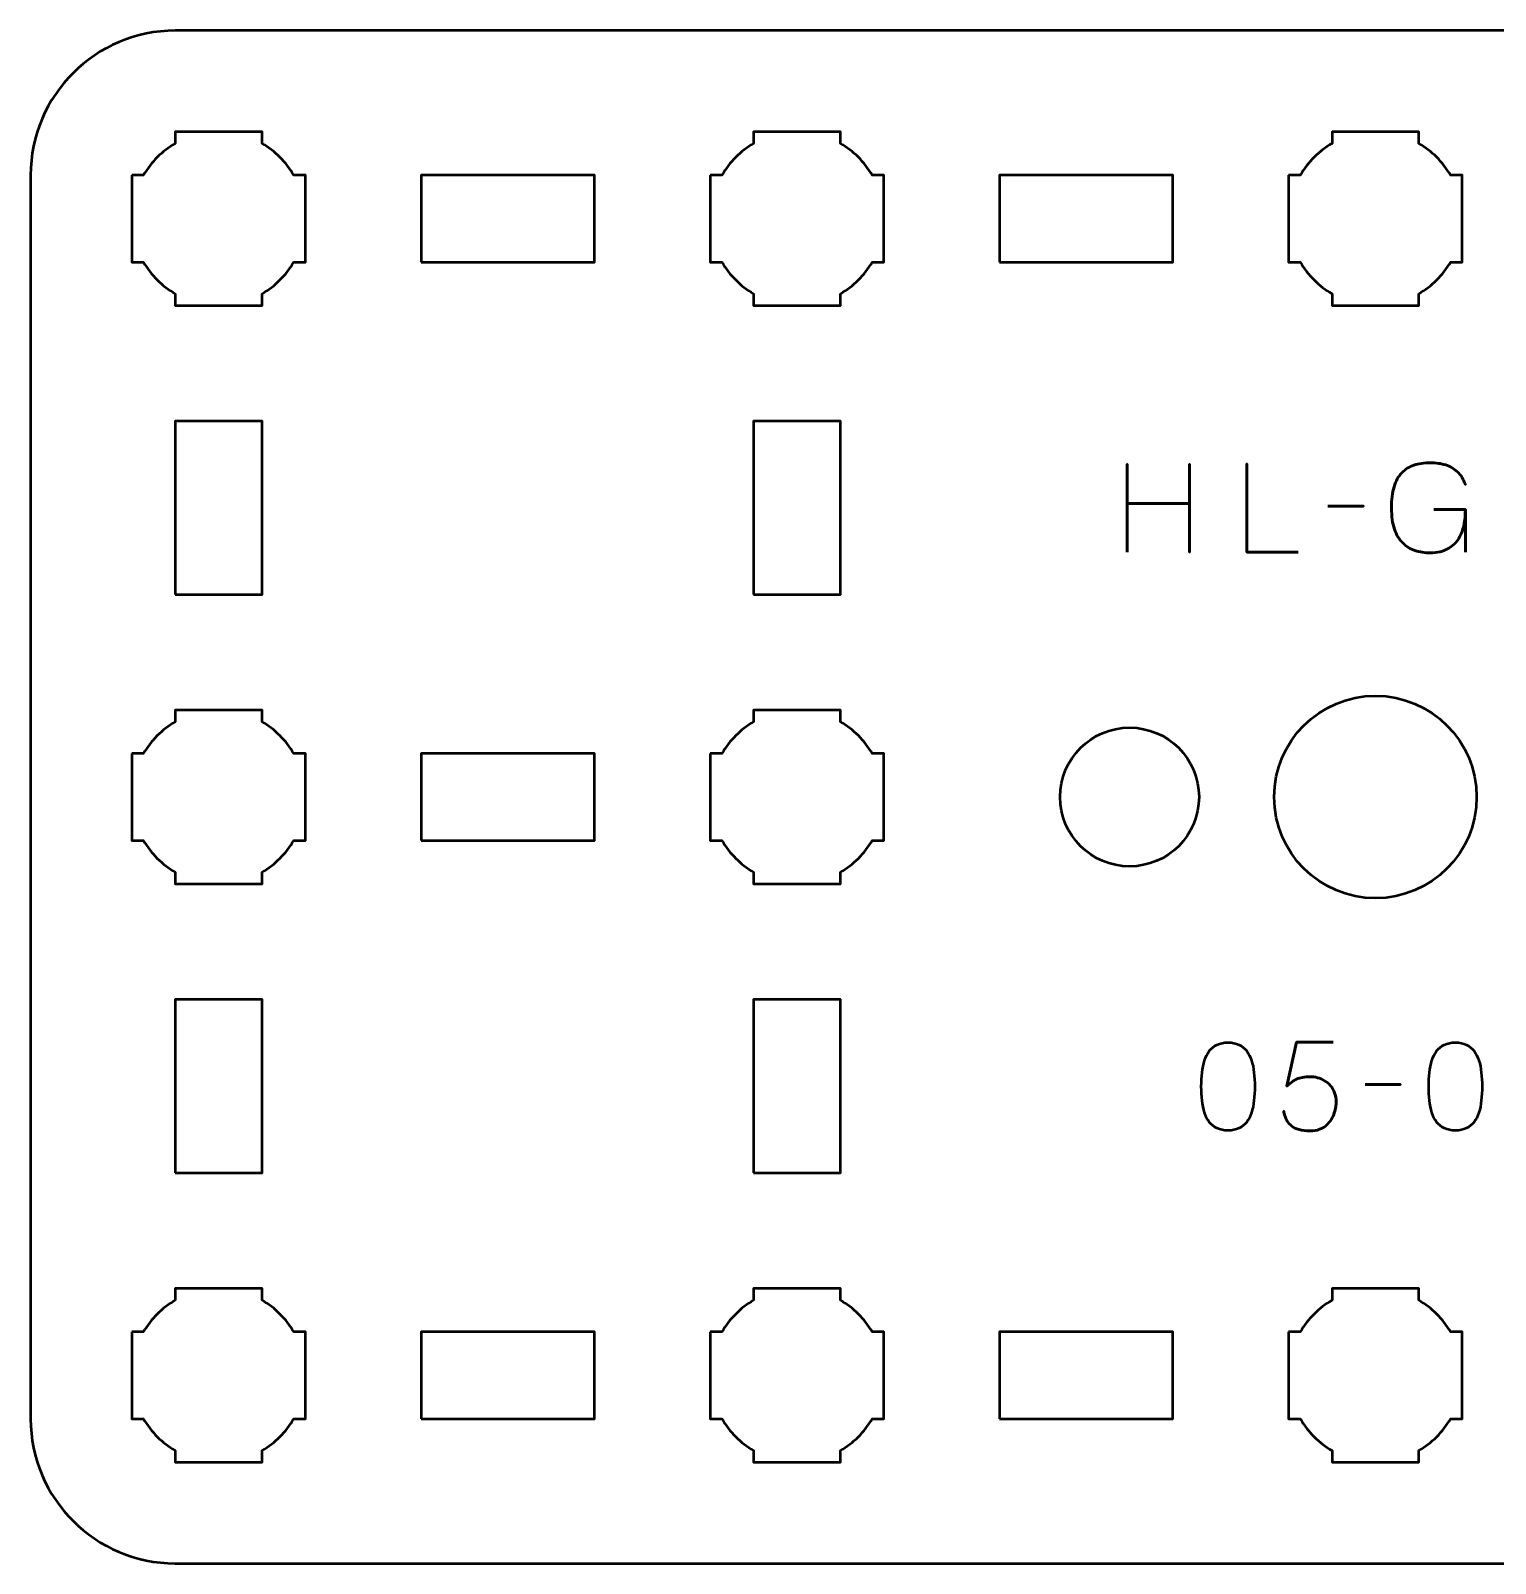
# Model space of a CAD drawing. Header units: centimetres. Extents: x -15.15 to -5.85, y -17.5 to -12.2.
# Drawn here: x -15.15 to -10.09, y -17.5 to -12.2 of the extents above; entities that cross this region are included whole.
import ezdxf

# ---------------------------------------------------------------- set-up
doc = ezdxf.new("R2010")
doc.units = ezdxf.units.CM
doc.header["$MEASUREMENT"] = 0
doc.layers.add('Layer 1', color=7, linetype='Continuous')

msp = doc.modelspace()

# ---------------------------------------------------------------- linework, layer by layer
at = {"layer": 'Layer 1', "lineweight": 53}
for points in [[(-14.65, -14.15), (-14.35, -14.15), (-14.35, -13.55), (-14.65, -13.55), (-14.65, -14.15)], [(-12.65, -14.15), (-12.35, -14.15), (-12.35, -13.55), (-12.65, -13.55), (-12.65, -14.15)], [(-14.65, -16.15), (-14.35, -16.15), (-14.35, -15.55), (-14.65, -15.55), (-14.65, -16.15)], [(-12.65, -16.15), (-12.35, -16.15), (-12.35, -15.55), (-12.65, -15.55), (-12.65, -16.15)]]:
    msp.add_lwpolyline(points, close=True, dxfattribs=at)
for centre, major_axis in [((-10.5, -14.85), (0, 0.35)), ((-11.35, -14.85), (0, 0.24))]:
    msp.add_ellipse(centre, major_axis=major_axis, ratio=1, dxfattribs=at)
for points, knots in [([(-15.15, -17), (-15.15, -17), (-15.15, -12.7), (-15.15, -12.7), (-15.15, -12.7), (-15.15, -12.42391), (-14.92609, -12.2), (-14.65, -12.2), (-14.65, -12.2), (-14.65, -12.2), (-6.35, -12.2), (-6.35, -12.2), (-6.35, -12.2), (-6.07391, -12.2), (-5.85, -12.42391), (-5.85, -12.7), (-5.85, -12.7), (-5.85, -12.7), (-5.85, -17), (-5.85, -17), (-5.85, -17), (-5.85, -17.27609), (-6.07391, -17.5), (-6.35, -17.5), (-6.35, -17.5), (-6.35, -17.5), (-14.65, -17.5), (-14.65, -17.5), (-14.65, -17.5), (-14.92609, -17.5), (-15.15, -17.27609), (-15.15, -17)], [0, 0, 0, 0, 0.125, 0.125, 0.125, 0.125, 0.25, 0.25, 0.25, 0.25, 0.375, 0.375, 0.375, 0.375, 0.5, 0.5, 0.5, 0.5, 0.625, 0.625, 0.625, 0.625, 0.75, 0.75, 0.75, 0.75, 0.875, 0.875, 0.875, 0.875, 1, 1, 1, 1]), ([(-14.8, -12.7), (-14.8, -12.7), (-14.75985, -12.7), (-14.75985, -12.7), (-14.75985, -12.7), (-14.7335, -12.65447), (-14.69553, -12.6165), (-14.65, -12.59015), (-14.65, -12.59015), (-14.65, -12.59015), (-14.65, -12.55), (-14.65, -12.55), (-14.65, -12.55), (-14.65, -12.55), (-14.5, -12.55), (-14.5, -12.55), (-14.5, -12.55), (-14.5, -12.55), (-14.35, -12.55), (-14.35, -12.55), (-14.35, -12.55), (-14.35, -12.55), (-14.35, -12.59015), (-14.35, -12.59015), (-14.35, -12.59015), (-14.30447, -12.6165), (-14.2665, -12.65447), (-14.24015, -12.7), (-14.24015, -12.7), (-14.24015, -12.7), (-14.2, -12.7), (-14.2, -12.7), (-14.2, -12.7), (-14.2, -12.7), (-14.2, -12.85), (-14.2, -12.85), (-14.2, -12.85), (-14.2, -12.85), (-14.2, -13), (-14.2, -13), (-14.2, -13), (-14.2, -13), (-14.24015, -13), (-14.24015, -13), (-14.24015, -13), (-14.2665, -13.04553), (-14.30447, -13.0835), (-14.35, -13.10985), (-14.35, -13.10985), (-14.35, -13.10985), (-14.35, -13.15), (-14.35, -13.15), (-14.35, -13.15), (-14.35, -13.15), (-14.5, -13.15), (-14.5, -13.15), (-14.5, -13.15), (-14.5, -13.15), (-14.65, -13.15), (-14.65, -13.15), (-14.65, -13.15), (-14.65, -13.15), (-14.65, -13.10985), (-14.65, -13.10985), (-14.65, -13.10985), (-14.69553, -13.0835), (-14.7335, -13.04553), (-14.75985, -13), (-14.75985, -13), (-14.75985, -13), (-14.8, -13), (-14.8, -13), (-14.8, -13), (-14.8, -13), (-14.8, -12.85), (-14.8, -12.85), (-14.8, -12.85), (-14.8, -12.85), (-14.8, -12.7), (-14.8, -12.7)], [0, 0, 0, 0, 0.05, 0.05, 0.05, 0.05, 0.1, 0.1, 0.1, 0.1, 0.15, 0.15, 0.15, 0.15, 0.2, 0.2, 0.2, 0.2, 0.25, 0.25, 0.25, 0.25, 0.3, 0.3, 0.3, 0.3, 0.35, 0.35, 0.35, 0.35, 0.4, 0.4, 0.4, 0.4, 0.45, 0.45, 0.45, 0.45, 0.5, 0.5, 0.5, 0.5, 0.55, 0.55, 0.55, 0.55, 0.6, 0.6, 0.6, 0.6, 0.65, 0.65, 0.65, 0.65, 0.7, 0.7, 0.7, 0.7, 0.75, 0.75, 0.75, 0.75, 0.8, 0.8, 0.8, 0.8, 0.85, 0.85, 0.85, 0.85, 0.9, 0.9, 0.9, 0.9, 0.95, 0.95, 0.95, 0.95, 1, 1, 1, 1]), ([(-12.8, -12.7), (-12.8, -12.7), (-12.75985, -12.7), (-12.75985, -12.7), (-12.75985, -12.7), (-12.7335, -12.65447), (-12.69553, -12.6165), (-12.65, -12.59015), (-12.65, -12.59015), (-12.65, -12.59015), (-12.65, -12.55), (-12.65, -12.55), (-12.65, -12.55), (-12.65, -12.55), (-12.5, -12.55), (-12.5, -12.55), (-12.5, -12.55), (-12.5, -12.55), (-12.35, -12.55), (-12.35, -12.55), (-12.35, -12.55), (-12.35, -12.55), (-12.35, -12.59015), (-12.35, -12.59015), (-12.35, -12.59015), (-12.30447, -12.6165), (-12.2665, -12.65447), (-12.24015, -12.7), (-12.24015, -12.7), (-12.24015, -12.7), (-12.2, -12.7), (-12.2, -12.7), (-12.2, -12.7), (-12.2, -12.7), (-12.2, -12.85), (-12.2, -12.85), (-12.2, -12.85), (-12.2, -12.85), (-12.2, -13), (-12.2, -13), (-12.2, -13), (-12.2, -13), (-12.24015, -13), (-12.24015, -13), (-12.24015, -13), (-12.2665, -13.04553), (-12.30447, -13.0835), (-12.35, -13.10985), (-12.35, -13.10985), (-12.35, -13.10985), (-12.35, -13.15), (-12.35, -13.15), (-12.35, -13.15), (-12.35, -13.15), (-12.5, -13.15), (-12.5, -13.15), (-12.5, -13.15), (-12.5, -13.15), (-12.65, -13.15), (-12.65, -13.15), (-12.65, -13.15), (-12.65, -13.15), (-12.65, -13.10985), (-12.65, -13.10985), (-12.65, -13.10985), (-12.69553, -13.0835), (-12.7335, -13.04553), (-12.75985, -13), (-12.75985, -13), (-12.75985, -13), (-12.8, -13), (-12.8, -13), (-12.8, -13), (-12.8, -13), (-12.8, -12.85), (-12.8, -12.85), (-12.8, -12.85), (-12.8, -12.85), (-12.8, -12.7), (-12.8, -12.7)], [0, 0, 0, 0, 0.05, 0.05, 0.05, 0.05, 0.1, 0.1, 0.1, 0.1, 0.15, 0.15, 0.15, 0.15, 0.2, 0.2, 0.2, 0.2, 0.25, 0.25, 0.25, 0.25, 0.3, 0.3, 0.3, 0.3, 0.35, 0.35, 0.35, 0.35, 0.4, 0.4, 0.4, 0.4, 0.45, 0.45, 0.45, 0.45, 0.5, 0.5, 0.5, 0.5, 0.55, 0.55, 0.55, 0.55, 0.6, 0.6, 0.6, 0.6, 0.65, 0.65, 0.65, 0.65, 0.7, 0.7, 0.7, 0.7, 0.75, 0.75, 0.75, 0.75, 0.8, 0.8, 0.8, 0.8, 0.85, 0.85, 0.85, 0.85, 0.9, 0.9, 0.9, 0.9, 0.95, 0.95, 0.95, 0.95, 1, 1, 1, 1]), ([(-10.8, -12.7), (-10.8, -12.7), (-10.75985, -12.7), (-10.75985, -12.7), (-10.75985, -12.7), (-10.7335, -12.65447), (-10.69553, -12.6165), (-10.65, -12.59015), (-10.65, -12.59015), (-10.65, -12.59015), (-10.65, -12.55), (-10.65, -12.55), (-10.65, -12.55), (-10.65, -12.55), (-10.5, -12.55), (-10.5, -12.55), (-10.5, -12.55), (-10.5, -12.55), (-10.35, -12.55), (-10.35, -12.55), (-10.35, -12.55), (-10.35, -12.55), (-10.35, -12.59015), (-10.35, -12.59015), (-10.35, -12.59015), (-10.30447, -12.6165), (-10.2665, -12.65447), (-10.24015, -12.7), (-10.24015, -12.7), (-10.24015, -12.7), (-10.2, -12.7), (-10.2, -12.7), (-10.2, -12.7), (-10.2, -12.7), (-10.2, -12.85), (-10.2, -12.85), (-10.2, -12.85), (-10.2, -12.85), (-10.2, -13), (-10.2, -13), (-10.2, -13), (-10.2, -13), (-10.24015, -13), (-10.24015, -13), (-10.24015, -13), (-10.2665, -13.04553), (-10.30447, -13.0835), (-10.35, -13.10985), (-10.35, -13.10985), (-10.35, -13.10985), (-10.35, -13.15), (-10.35, -13.15), (-10.35, -13.15), (-10.35, -13.15), (-10.5, -13.15), (-10.5, -13.15), (-10.5, -13.15), (-10.5, -13.15), (-10.65, -13.15), (-10.65, -13.15), (-10.65, -13.15), (-10.65, -13.15), (-10.65, -13.10985), (-10.65, -13.10985), (-10.65, -13.10985), (-10.69553, -13.0835), (-10.7335, -13.04553), (-10.75985, -13), (-10.75985, -13), (-10.75985, -13), (-10.8, -13), (-10.8, -13), (-10.8, -13), (-10.8, -13), (-10.8, -12.85), (-10.8, -12.85), (-10.8, -12.85), (-10.8, -12.85), (-10.8, -12.7), (-10.8, -12.7)], [0, 0, 0, 0, 0.05, 0.05, 0.05, 0.05, 0.1, 0.1, 0.1, 0.1, 0.15, 0.15, 0.15, 0.15, 0.2, 0.2, 0.2, 0.2, 0.25, 0.25, 0.25, 0.25, 0.3, 0.3, 0.3, 0.3, 0.35, 0.35, 0.35, 0.35, 0.4, 0.4, 0.4, 0.4, 0.45, 0.45, 0.45, 0.45, 0.5, 0.5, 0.5, 0.5, 0.55, 0.55, 0.55, 0.55, 0.6, 0.6, 0.6, 0.6, 0.65, 0.65, 0.65, 0.65, 0.7, 0.7, 0.7, 0.7, 0.75, 0.75, 0.75, 0.75, 0.8, 0.8, 0.8, 0.8, 0.85, 0.85, 0.85, 0.85, 0.9, 0.9, 0.9, 0.9, 0.95, 0.95, 0.95, 0.95, 1, 1, 1, 1]), ([(-13.8, -13), (-13.8, -13), (-13.8, -12.7), (-13.8, -12.7), (-13.8, -12.7), (-13.8, -12.7), (-13.2, -12.7), (-13.2, -12.7), (-13.2, -12.7), (-13.2, -12.7), (-13.2, -13), (-13.2, -13), (-13.2, -13), (-13.2, -13), (-13.8, -13), (-13.8, -13)], [0, 0, 0, 0, 0.25, 0.25, 0.25, 0.25, 0.5, 0.5, 0.5, 0.5, 0.75, 0.75, 0.75, 0.75, 1, 1, 1, 1]), ([(-11.8, -13), (-11.8, -13), (-11.8, -12.7), (-11.8, -12.7), (-11.8, -12.7), (-11.8, -12.7), (-11.2, -12.7), (-11.2, -12.7), (-11.2, -12.7), (-11.2, -12.7), (-11.2, -13), (-11.2, -13), (-11.2, -13), (-11.2, -13), (-11.8, -13), (-11.8, -13)], [0, 0, 0, 0, 0.25, 0.25, 0.25, 0.25, 0.5, 0.5, 0.5, 0.5, 0.75, 0.75, 0.75, 0.75, 1, 1, 1, 1]), ([(-14.8, -14.7), (-14.8, -14.7), (-14.75985, -14.7), (-14.75985, -14.7), (-14.75985, -14.7), (-14.7335, -14.65447), (-14.69553, -14.6165), (-14.65, -14.59015), (-14.65, -14.59015), (-14.65, -14.59015), (-14.65, -14.55), (-14.65, -14.55), (-14.65, -14.55), (-14.65, -14.55), (-14.5, -14.55), (-14.5, -14.55), (-14.5, -14.55), (-14.5, -14.55), (-14.35, -14.55), (-14.35, -14.55), (-14.35, -14.55), (-14.35, -14.55), (-14.35, -14.59015), (-14.35, -14.59015), (-14.35, -14.59015), (-14.30447, -14.6165), (-14.2665, -14.65447), (-14.24015, -14.7), (-14.24015, -14.7), (-14.24015, -14.7), (-14.2, -14.7), (-14.2, -14.7), (-14.2, -14.7), (-14.2, -14.7), (-14.2, -14.85), (-14.2, -14.85), (-14.2, -14.85), (-14.2, -14.85), (-14.2, -15), (-14.2, -15), (-14.2, -15), (-14.2, -15), (-14.24015, -15), (-14.24015, -15), (-14.24015, -15), (-14.2665, -15.04553), (-14.30447, -15.0835), (-14.35, -15.10985), (-14.35, -15.10985), (-14.35, -15.10985), (-14.35, -15.15), (-14.35, -15.15), (-14.35, -15.15), (-14.35, -15.15), (-14.5, -15.15), (-14.5, -15.15), (-14.5, -15.15), (-14.5, -15.15), (-14.65, -15.15), (-14.65, -15.15), (-14.65, -15.15), (-14.65, -15.15), (-14.65, -15.10985), (-14.65, -15.10985), (-14.65, -15.10985), (-14.69553, -15.0835), (-14.7335, -15.04553), (-14.75985, -15), (-14.75985, -15), (-14.75985, -15), (-14.8, -15), (-14.8, -15), (-14.8, -15), (-14.8, -15), (-14.8, -14.85), (-14.8, -14.85), (-14.8, -14.85), (-14.8, -14.85), (-14.8, -14.7), (-14.8, -14.7)], [0, 0, 0, 0, 0.05, 0.05, 0.05, 0.05, 0.1, 0.1, 0.1, 0.1, 0.15, 0.15, 0.15, 0.15, 0.2, 0.2, 0.2, 0.2, 0.25, 0.25, 0.25, 0.25, 0.3, 0.3, 0.3, 0.3, 0.35, 0.35, 0.35, 0.35, 0.4, 0.4, 0.4, 0.4, 0.45, 0.45, 0.45, 0.45, 0.5, 0.5, 0.5, 0.5, 0.55, 0.55, 0.55, 0.55, 0.6, 0.6, 0.6, 0.6, 0.65, 0.65, 0.65, 0.65, 0.7, 0.7, 0.7, 0.7, 0.75, 0.75, 0.75, 0.75, 0.8, 0.8, 0.8, 0.8, 0.85, 0.85, 0.85, 0.85, 0.9, 0.9, 0.9, 0.9, 0.95, 0.95, 0.95, 0.95, 1, 1, 1, 1]), ([(-12.8, -14.7), (-12.8, -14.7), (-12.75985, -14.7), (-12.75985, -14.7), (-12.75985, -14.7), (-12.7335, -14.65447), (-12.69553, -14.6165), (-12.65, -14.59015), (-12.65, -14.59015), (-12.65, -14.59015), (-12.65, -14.55), (-12.65, -14.55), (-12.65, -14.55), (-12.65, -14.55), (-12.5, -14.55), (-12.5, -14.55), (-12.5, -14.55), (-12.5, -14.55), (-12.35, -14.55), (-12.35, -14.55), (-12.35, -14.55), (-12.35, -14.55), (-12.35, -14.59015), (-12.35, -14.59015), (-12.35, -14.59015), (-12.30447, -14.6165), (-12.2665, -14.65447), (-12.24015, -14.7), (-12.24015, -14.7), (-12.24015, -14.7), (-12.2, -14.7), (-12.2, -14.7), (-12.2, -14.7), (-12.2, -14.7), (-12.2, -14.85), (-12.2, -14.85), (-12.2, -14.85), (-12.2, -14.85), (-12.2, -15), (-12.2, -15), (-12.2, -15), (-12.2, -15), (-12.24015, -15), (-12.24015, -15), (-12.24015, -15), (-12.2665, -15.04553), (-12.30447, -15.0835), (-12.35, -15.10985), (-12.35, -15.10985), (-12.35, -15.10985), (-12.35, -15.15), (-12.35, -15.15), (-12.35, -15.15), (-12.35, -15.15), (-12.5, -15.15), (-12.5, -15.15), (-12.5, -15.15), (-12.5, -15.15), (-12.65, -15.15), (-12.65, -15.15), (-12.65, -15.15), (-12.65, -15.15), (-12.65, -15.10985), (-12.65, -15.10985), (-12.65, -15.10985), (-12.69553, -15.0835), (-12.7335, -15.04553), (-12.75985, -15), (-12.75985, -15), (-12.75985, -15), (-12.8, -15), (-12.8, -15), (-12.8, -15), (-12.8, -15), (-12.8, -14.85), (-12.8, -14.85), (-12.8, -14.85), (-12.8, -14.85), (-12.8, -14.7), (-12.8, -14.7)], [0, 0, 0, 0, 0.05, 0.05, 0.05, 0.05, 0.1, 0.1, 0.1, 0.1, 0.15, 0.15, 0.15, 0.15, 0.2, 0.2, 0.2, 0.2, 0.25, 0.25, 0.25, 0.25, 0.3, 0.3, 0.3, 0.3, 0.35, 0.35, 0.35, 0.35, 0.4, 0.4, 0.4, 0.4, 0.45, 0.45, 0.45, 0.45, 0.5, 0.5, 0.5, 0.5, 0.55, 0.55, 0.55, 0.55, 0.6, 0.6, 0.6, 0.6, 0.65, 0.65, 0.65, 0.65, 0.7, 0.7, 0.7, 0.7, 0.75, 0.75, 0.75, 0.75, 0.8, 0.8, 0.8, 0.8, 0.85, 0.85, 0.85, 0.85, 0.9, 0.9, 0.9, 0.9, 0.95, 0.95, 0.95, 0.95, 1, 1, 1, 1]), ([(-13.8, -15), (-13.8, -15), (-13.8, -14.7), (-13.8, -14.7), (-13.8, -14.7), (-13.8, -14.7), (-13.2, -14.7), (-13.2, -14.7), (-13.2, -14.7), (-13.2, -14.7), (-13.2, -15), (-13.2, -15), (-13.2, -15), (-13.2, -15), (-13.8, -15), (-13.8, -15)], [0, 0, 0, 0, 0.25, 0.25, 0.25, 0.25, 0.5, 0.5, 0.5, 0.5, 0.75, 0.75, 0.75, 0.75, 1, 1, 1, 1]), ([(-14.8, -16.7), (-14.8, -16.7), (-14.75985, -16.7), (-14.75985, -16.7), (-14.75985, -16.7), (-14.7335, -16.65447), (-14.69553, -16.6165), (-14.65, -16.59015), (-14.65, -16.59015), (-14.65, -16.59015), (-14.65, -16.55), (-14.65, -16.55), (-14.65, -16.55), (-14.65, -16.55), (-14.5, -16.55), (-14.5, -16.55), (-14.5, -16.55), (-14.5, -16.55), (-14.35, -16.55), (-14.35, -16.55), (-14.35, -16.55), (-14.35, -16.55), (-14.35, -16.59015), (-14.35, -16.59015), (-14.35, -16.59015), (-14.30447, -16.6165), (-14.2665, -16.65447), (-14.24015, -16.7), (-14.24015, -16.7), (-14.24015, -16.7), (-14.2, -16.7), (-14.2, -16.7), (-14.2, -16.7), (-14.2, -16.7), (-14.2, -16.85), (-14.2, -16.85), (-14.2, -16.85), (-14.2, -16.85), (-14.2, -17), (-14.2, -17), (-14.2, -17), (-14.2, -17), (-14.24015, -17), (-14.24015, -17), (-14.24015, -17), (-14.2665, -17.04553), (-14.30447, -17.0835), (-14.35, -17.10985), (-14.35, -17.10985), (-14.35, -17.10985), (-14.35, -17.15), (-14.35, -17.15), (-14.35, -17.15), (-14.35, -17.15), (-14.5, -17.15), (-14.5, -17.15), (-14.5, -17.15), (-14.5, -17.15), (-14.65, -17.15), (-14.65, -17.15), (-14.65, -17.15), (-14.65, -17.15), (-14.65, -17.10985), (-14.65, -17.10985), (-14.65, -17.10985), (-14.69553, -17.0835), (-14.7335, -17.04553), (-14.75985, -17), (-14.75985, -17), (-14.75985, -17), (-14.8, -17), (-14.8, -17), (-14.8, -17), (-14.8, -17), (-14.8, -16.85), (-14.8, -16.85), (-14.8, -16.85), (-14.8, -16.85), (-14.8, -16.7), (-14.8, -16.7)], [0, 0, 0, 0, 0.05, 0.05, 0.05, 0.05, 0.1, 0.1, 0.1, 0.1, 0.15, 0.15, 0.15, 0.15, 0.2, 0.2, 0.2, 0.2, 0.25, 0.25, 0.25, 0.25, 0.3, 0.3, 0.3, 0.3, 0.35, 0.35, 0.35, 0.35, 0.4, 0.4, 0.4, 0.4, 0.45, 0.45, 0.45, 0.45, 0.5, 0.5, 0.5, 0.5, 0.55, 0.55, 0.55, 0.55, 0.6, 0.6, 0.6, 0.6, 0.65, 0.65, 0.65, 0.65, 0.7, 0.7, 0.7, 0.7, 0.75, 0.75, 0.75, 0.75, 0.8, 0.8, 0.8, 0.8, 0.85, 0.85, 0.85, 0.85, 0.9, 0.9, 0.9, 0.9, 0.95, 0.95, 0.95, 0.95, 1, 1, 1, 1]), ([(-12.8, -16.7), (-12.8, -16.7), (-12.75985, -16.7), (-12.75985, -16.7), (-12.75985, -16.7), (-12.7335, -16.65447), (-12.69553, -16.6165), (-12.65, -16.59015), (-12.65, -16.59015), (-12.65, -16.59015), (-12.65, -16.55), (-12.65, -16.55), (-12.65, -16.55), (-12.65, -16.55), (-12.5, -16.55), (-12.5, -16.55), (-12.5, -16.55), (-12.5, -16.55), (-12.35, -16.55), (-12.35, -16.55), (-12.35, -16.55), (-12.35, -16.55), (-12.35, -16.59015), (-12.35, -16.59015), (-12.35, -16.59015), (-12.30447, -16.6165), (-12.2665, -16.65447), (-12.24015, -16.7), (-12.24015, -16.7), (-12.24015, -16.7), (-12.2, -16.7), (-12.2, -16.7), (-12.2, -16.7), (-12.2, -16.7), (-12.2, -16.85), (-12.2, -16.85), (-12.2, -16.85), (-12.2, -16.85), (-12.2, -17), (-12.2, -17), (-12.2, -17), (-12.2, -17), (-12.24015, -17), (-12.24015, -17), (-12.24015, -17), (-12.2665, -17.04553), (-12.30447, -17.0835), (-12.35, -17.10985), (-12.35, -17.10985), (-12.35, -17.10985), (-12.35, -17.15), (-12.35, -17.15), (-12.35, -17.15), (-12.35, -17.15), (-12.5, -17.15), (-12.5, -17.15), (-12.5, -17.15), (-12.5, -17.15), (-12.65, -17.15), (-12.65, -17.15), (-12.65, -17.15), (-12.65, -17.15), (-12.65, -17.10985), (-12.65, -17.10985), (-12.65, -17.10985), (-12.69553, -17.0835), (-12.7335, -17.04553), (-12.75985, -17), (-12.75985, -17), (-12.75985, -17), (-12.8, -17), (-12.8, -17), (-12.8, -17), (-12.8, -17), (-12.8, -16.85), (-12.8, -16.85), (-12.8, -16.85), (-12.8, -16.85), (-12.8, -16.7), (-12.8, -16.7)], [0, 0, 0, 0, 0.05, 0.05, 0.05, 0.05, 0.1, 0.1, 0.1, 0.1, 0.15, 0.15, 0.15, 0.15, 0.2, 0.2, 0.2, 0.2, 0.25, 0.25, 0.25, 0.25, 0.3, 0.3, 0.3, 0.3, 0.35, 0.35, 0.35, 0.35, 0.4, 0.4, 0.4, 0.4, 0.45, 0.45, 0.45, 0.45, 0.5, 0.5, 0.5, 0.5, 0.55, 0.55, 0.55, 0.55, 0.6, 0.6, 0.6, 0.6, 0.65, 0.65, 0.65, 0.65, 0.7, 0.7, 0.7, 0.7, 0.75, 0.75, 0.75, 0.75, 0.8, 0.8, 0.8, 0.8, 0.85, 0.85, 0.85, 0.85, 0.9, 0.9, 0.9, 0.9, 0.95, 0.95, 0.95, 0.95, 1, 1, 1, 1]), ([(-10.8, -16.7), (-10.8, -16.7), (-10.75985, -16.7), (-10.75985, -16.7), (-10.75985, -16.7), (-10.7335, -16.65447), (-10.69553, -16.6165), (-10.65, -16.59015), (-10.65, -16.59015), (-10.65, -16.59015), (-10.65, -16.55), (-10.65, -16.55), (-10.65, -16.55), (-10.65, -16.55), (-10.5, -16.55), (-10.5, -16.55), (-10.5, -16.55), (-10.5, -16.55), (-10.35, -16.55), (-10.35, -16.55), (-10.35, -16.55), (-10.35, -16.55), (-10.35, -16.59015), (-10.35, -16.59015), (-10.35, -16.59015), (-10.30447, -16.6165), (-10.2665, -16.65447), (-10.24015, -16.7), (-10.24015, -16.7), (-10.24015, -16.7), (-10.2, -16.7), (-10.2, -16.7), (-10.2, -16.7), (-10.2, -16.7), (-10.2, -16.85), (-10.2, -16.85), (-10.2, -16.85), (-10.2, -16.85), (-10.2, -17), (-10.2, -17), (-10.2, -17), (-10.2, -17), (-10.24015, -17), (-10.24015, -17), (-10.24015, -17), (-10.2665, -17.04553), (-10.30447, -17.0835), (-10.35, -17.10985), (-10.35, -17.10985), (-10.35, -17.10985), (-10.35, -17.15), (-10.35, -17.15), (-10.35, -17.15), (-10.35, -17.15), (-10.5, -17.15), (-10.5, -17.15), (-10.5, -17.15), (-10.5, -17.15), (-10.65, -17.15), (-10.65, -17.15), (-10.65, -17.15), (-10.65, -17.15), (-10.65, -17.10985), (-10.65, -17.10985), (-10.65, -17.10985), (-10.69553, -17.0835), (-10.7335, -17.04553), (-10.75985, -17), (-10.75985, -17), (-10.75985, -17), (-10.8, -17), (-10.8, -17), (-10.8, -17), (-10.8, -17), (-10.8, -16.85), (-10.8, -16.85), (-10.8, -16.85), (-10.8, -16.85), (-10.8, -16.7), (-10.8, -16.7)], [0, 0, 0, 0, 0.05, 0.05, 0.05, 0.05, 0.1, 0.1, 0.1, 0.1, 0.15, 0.15, 0.15, 0.15, 0.2, 0.2, 0.2, 0.2, 0.25, 0.25, 0.25, 0.25, 0.3, 0.3, 0.3, 0.3, 0.35, 0.35, 0.35, 0.35, 0.4, 0.4, 0.4, 0.4, 0.45, 0.45, 0.45, 0.45, 0.5, 0.5, 0.5, 0.5, 0.55, 0.55, 0.55, 0.55, 0.6, 0.6, 0.6, 0.6, 0.65, 0.65, 0.65, 0.65, 0.7, 0.7, 0.7, 0.7, 0.75, 0.75, 0.75, 0.75, 0.8, 0.8, 0.8, 0.8, 0.85, 0.85, 0.85, 0.85, 0.9, 0.9, 0.9, 0.9, 0.95, 0.95, 0.95, 0.95, 1, 1, 1, 1]), ([(-13.8, -17), (-13.8, -17), (-13.8, -16.7), (-13.8, -16.7), (-13.8, -16.7), (-13.8, -16.7), (-13.2, -16.7), (-13.2, -16.7), (-13.2, -16.7), (-13.2, -16.7), (-13.2, -17), (-13.2, -17), (-13.2, -17), (-13.2, -17), (-13.8, -17), (-13.8, -17)], [0, 0, 0, 0, 0.25, 0.25, 0.25, 0.25, 0.5, 0.5, 0.5, 0.5, 0.75, 0.75, 0.75, 0.75, 1, 1, 1, 1]), ([(-11.8, -17), (-11.8, -17), (-11.8, -16.7), (-11.8, -16.7), (-11.8, -16.7), (-11.8, -16.7), (-11.2, -16.7), (-11.2, -16.7), (-11.2, -16.7), (-11.2, -16.7), (-11.2, -17), (-11.2, -17), (-11.2, -17), (-11.2, -17), (-11.8, -17), (-11.8, -17)], [0, 0, 0, 0, 0.25, 0.25, 0.25, 0.25, 0.5, 0.5, 0.5, 0.5, 0.75, 0.75, 0.75, 0.75, 1, 1, 1, 1])]:
    msp.add_open_spline(points, degree=3, knots=knots, dxfattribs=at)
at = {"layer": 'Layer 1', "color": 5, "lineweight": 53}
for points, knots in [([(-11.35809, -14.00346), (-11.35809, -14.00346), (-11.35809, -13.83455), (-11.35809, -13.83455), (-11.35809, -13.83455), (-11.35809, -13.83455), (-11.14262, -13.83455), (-11.14262, -13.83455), (-11.14262, -13.83455), (-11.14262, -13.83455), (-11.14262, -14.00346), (-11.14262, -14.00346), (-11.14262, -14.00346), (-11.14262, -14.00346), (-11.14262, -13.69866), (-11.14262, -13.69866), (-11.14262, -13.69866), (-11.14262, -13.69866), (-11.14262, -13.83455), (-11.14262, -13.83455), (-11.14262, -13.83455), (-11.14262, -13.83455), (-11.35809, -13.83455), (-11.35809, -13.83455), (-11.35809, -13.83455), (-11.35809, -13.83455), (-11.35809, -13.69866), (-11.35809, -13.69866), (-11.35809, -13.69866), (-11.35809, -13.69866), (-11.35809, -14.00346), (-11.35809, -14.00346)], [0, 0, 0, 0, 0.125, 0.125, 0.125, 0.125, 0.25, 0.25, 0.25, 0.25, 0.375, 0.375, 0.375, 0.375, 0.5, 0.5, 0.5, 0.5, 0.625, 0.625, 0.625, 0.625, 0.75, 0.75, 0.75, 0.75, 0.875, 0.875, 0.875, 0.875, 1, 1, 1, 1]), ([(-10.7667, -14.00346), (-10.7667, -14.00346), (-10.94492, -14.00346), (-10.94492, -14.00346), (-10.94492, -14.00346), (-10.94492, -14.00346), (-10.94492, -13.69824), (-10.94492, -13.69824), (-10.94492, -13.69824), (-10.94492, -13.69824), (-10.94492, -14.00346), (-10.94492, -14.00346), (-10.94492, -14.00346), (-10.94492, -14.00346), (-10.7667, -14.00346), (-10.7667, -14.00346)], [0, 0, 0, 0, 0.25, 0.25, 0.25, 0.25, 0.5, 0.5, 0.5, 0.5, 0.75, 0.75, 0.75, 0.75, 1, 1, 1, 1]), ([(-10.29765, -13.85529), (-10.29765, -13.85529), (-10.18886, -13.85529), (-10.18886, -13.85529), (-10.18886, -13.85529), (-10.189, -13.88994), (-10.19394, -13.91837), (-10.20382, -13.94052), (-10.20382, -13.94052), (-10.21369, -13.96275), (-10.22766, -13.97912), (-10.24587, -13.98977), (-10.24587, -13.98977), (-10.26407, -14.00036), (-10.28566, -14.00565), (-10.31078, -14.00558), (-10.31078, -14.00558), (-10.32962, -14.00565), (-10.34711, -14.00304), (-10.36327, -13.9976), (-10.36327, -13.9976), (-10.37943, -13.99224), (-10.39361, -13.98349), (-10.40575, -13.97143), (-10.40575, -13.97143), (-10.41788, -13.95936), (-10.42741, -13.94342), (-10.43418, -13.92359), (-10.43418, -13.92359), (-10.44095, -13.90377), (-10.44441, -13.87942), (-10.44455, -13.85064), (-10.44455, -13.85064), (-10.44448, -13.82171), (-10.44145, -13.7973), (-10.43545, -13.77726), (-10.43545, -13.77726), (-10.42938, -13.75729), (-10.42063, -13.74121), (-10.40906, -13.729), (-10.40906, -13.729), (-10.39756, -13.71687), (-10.38352, -13.70805), (-10.36701, -13.70254), (-10.36701, -13.70254), (-10.3505, -13.69704), (-10.3318, -13.69436), (-10.31078, -13.69443), (-10.31078, -13.69443), (-10.29081, -13.69436), (-10.27289, -13.69683), (-10.25694, -13.70184), (-10.25694, -13.70184), (-10.241, -13.70685), (-10.22731, -13.71489), (-10.21588, -13.72597), (-10.21588, -13.72597), (-10.20438, -13.73704), (-10.19542, -13.75165), (-10.18886, -13.76978), (-10.18886, -13.76978), (-10.19542, -13.75165), (-10.20438, -13.73704), (-10.21588, -13.72597), (-10.21588, -13.72597), (-10.22731, -13.71489), (-10.241, -13.70685), (-10.25694, -13.70184), (-10.25694, -13.70184), (-10.27289, -13.69683), (-10.29081, -13.69436), (-10.31078, -13.69443), (-10.31078, -13.69443), (-10.3318, -13.69436), (-10.3505, -13.69704), (-10.36701, -13.70254), (-10.36701, -13.70254), (-10.38352, -13.70805), (-10.39756, -13.71687), (-10.40906, -13.729), (-10.40906, -13.729), (-10.42063, -13.74121), (-10.42938, -13.75729), (-10.43545, -13.77726), (-10.43545, -13.77726), (-10.44145, -13.7973), (-10.44448, -13.82171), (-10.44455, -13.85064), (-10.44455, -13.85064), (-10.44441, -13.87942), (-10.44095, -13.90377), (-10.43418, -13.92359), (-10.43418, -13.92359), (-10.42741, -13.94342), (-10.41788, -13.95936), (-10.40575, -13.97143), (-10.40575, -13.97143), (-10.39361, -13.98349), (-10.37943, -13.99224), (-10.36327, -13.9976), (-10.36327, -13.9976), (-10.34711, -14.00304), (-10.32962, -14.00565), (-10.31078, -14.00558), (-10.31078, -14.00558), (-10.28566, -14.00565), (-10.26407, -14.00036), (-10.24587, -13.98977), (-10.24587, -13.98977), (-10.22766, -13.97912), (-10.21369, -13.96275), (-10.20382, -13.94052), (-10.20382, -13.94052), (-10.19394, -13.91837), (-10.189, -13.88994), (-10.18886, -13.85529), (-10.18886, -13.85529), (-10.18886, -13.85529), (-10.29765, -13.85529), (-10.29765, -13.85529)], [0, 0, 0, 0, 0.0333333, 0.0333333, 0.0333333, 0.0333333, 0.0666667, 0.0666667, 0.0666667, 0.0666667, 0.1, 0.1, 0.1, 0.1, 0.1333333, 0.1333333, 0.1333333, 0.1333333, 0.1666667, 0.1666667, 0.1666667, 0.1666667, 0.2, 0.2, 0.2, 0.2, 0.2333333, 0.2333333, 0.2333333, 0.2333333, 0.2666667, 0.2666667, 0.2666667, 0.2666667, 0.3, 0.3, 0.3, 0.3, 0.3333333, 0.3333333, 0.3333333, 0.3333333, 0.3666667, 0.3666667, 0.3666667, 0.3666667, 0.4, 0.4, 0.4, 0.4, 0.4333333, 0.4333333, 0.4333333, 0.4333333, 0.4666667, 0.4666667, 0.4666667, 0.4666667, 0.5, 0.5, 0.5, 0.5, 0.5333333, 0.5333333, 0.5333333, 0.5333333, 0.5666667, 0.5666667, 0.5666667, 0.5666667, 0.6, 0.6, 0.6, 0.6, 0.6333333, 0.6333333, 0.6333333, 0.6333333, 0.6666667, 0.6666667, 0.6666667, 0.6666667, 0.7, 0.7, 0.7, 0.7, 0.7333333, 0.7333333, 0.7333333, 0.7333333, 0.7666667, 0.7666667, 0.7666667, 0.7666667, 0.8, 0.8, 0.8, 0.8, 0.8333333, 0.8333333, 0.8333333, 0.8333333, 0.8666667, 0.8666667, 0.8666667, 0.8666667, 0.9, 0.9, 0.9, 0.9, 0.9333333, 0.9333333, 0.9333333, 0.9333333, 0.9666667, 0.9666667, 0.9666667, 0.9666667, 1, 1, 1, 1]), ([(-10.66468, -13.84386), (-10.66468, -13.84386), (-10.54149, -13.84386), (-10.54149, -13.84386), (-10.54149, -13.84386), (-10.54149, -13.84386), (-10.66468, -13.84386), (-10.66468, -13.84386)], [0, 0, 0, 0, 0.5, 0.5, 0.5, 0.5, 1, 1, 1, 1]), ([(-10.18886, -14.00346), (-10.18886, -14.00346), (-10.18886, -13.85529), (-10.18886, -13.85529), (-10.18886, -13.85529), (-10.18886, -13.85529), (-10.18886, -14.00346), (-10.18886, -14.00346)], [0, 0, 0, 0, 0.5, 0.5, 0.5, 0.5, 1, 1, 1, 1]), ([(-11.00972, -16.00346), (-10.99491, -16.00339), (-10.98214, -16.00078), (-10.97148, -15.9957), (-10.97148, -15.9957), (-10.9609, -15.99062), (-10.95208, -15.98335), (-10.94503, -15.97411), (-10.94503, -15.97411), (-10.93804, -15.9648), (-10.93254, -15.95379), (-10.92845, -15.94109), (-10.92845, -15.94109), (-10.92442, -15.92839), (-10.92153, -15.91449), (-10.91991, -15.89925), (-10.91991, -15.89925), (-10.91821, -15.88401), (-10.91737, -15.86799), (-10.91744, -15.85106), (-10.91744, -15.85106), (-10.91737, -15.8342), (-10.91821, -15.81818), (-10.91991, -15.80301), (-10.91991, -15.80301), (-10.92153, -15.78784), (-10.92442, -15.77387), (-10.92845, -15.76117), (-10.92845, -15.76117), (-10.93254, -15.74854), (-10.93804, -15.73754), (-10.94503, -15.72815), (-10.94503, -15.72815), (-10.95208, -15.71884), (-10.9609, -15.71157), (-10.97148, -15.70649), (-10.97148, -15.70649), (-10.98214, -15.70134), (-10.99491, -15.69873), (-11.00972, -15.69866), (-11.00972, -15.69866), (-11.02454, -15.69873), (-11.03731, -15.70134), (-11.04797, -15.70649), (-11.04797, -15.70649), (-11.05855, -15.71157), (-11.06737, -15.71884), (-11.07442, -15.72815), (-11.07442, -15.72815), (-11.08141, -15.73754), (-11.08691, -15.74854), (-11.091, -15.76117), (-11.091, -15.76117), (-11.09503, -15.77387), (-11.09792, -15.78784), (-11.09954, -15.80301), (-11.09954, -15.80301), (-11.10123, -15.81818), (-11.10208, -15.8342), (-11.10201, -15.85106), (-11.10201, -15.85106), (-11.10208, -15.86799), (-11.10123, -15.88401), (-11.09954, -15.89925), (-11.09954, -15.89925), (-11.09792, -15.91449), (-11.09503, -15.92839), (-11.091, -15.94109), (-11.091, -15.94109), (-11.08691, -15.95379), (-11.08141, -15.9648), (-11.07442, -15.97411), (-11.07442, -15.97411), (-11.06737, -15.98335), (-11.05855, -15.99062), (-11.04797, -15.9957), (-11.04797, -15.9957), (-11.03731, -16.00078), (-11.02454, -16.00339), (-11.00972, -16.00346)], [0, 0, 0, 0, 0.05, 0.05, 0.05, 0.05, 0.1, 0.1, 0.1, 0.1, 0.15, 0.15, 0.15, 0.15, 0.2, 0.2, 0.2, 0.2, 0.25, 0.25, 0.25, 0.25, 0.3, 0.3, 0.3, 0.3, 0.35, 0.35, 0.35, 0.35, 0.4, 0.4, 0.4, 0.4, 0.45, 0.45, 0.45, 0.45, 0.5, 0.5, 0.5, 0.5, 0.55, 0.55, 0.55, 0.55, 0.6, 0.6, 0.6, 0.6, 0.65, 0.65, 0.65, 0.65, 0.7, 0.7, 0.7, 0.7, 0.75, 0.75, 0.75, 0.75, 0.8, 0.8, 0.8, 0.8, 0.85, 0.85, 0.85, 0.85, 0.9, 0.9, 0.9, 0.9, 0.95, 0.95, 0.95, 0.95, 1, 1, 1, 1]), ([(-11.00972, -16.00346), (-10.99491, -16.00339), (-10.98214, -16.00078), (-10.97148, -15.9957), (-10.97148, -15.9957), (-10.9609, -15.99062), (-10.95208, -15.98335), (-10.94503, -15.97411), (-10.94503, -15.97411), (-10.93804, -15.9648), (-10.93254, -15.95379), (-10.92845, -15.94109), (-10.92845, -15.94109), (-10.92442, -15.92839), (-10.92153, -15.91449), (-10.91991, -15.89925), (-10.91991, -15.89925), (-10.91821, -15.88401), (-10.91737, -15.86799), (-10.91744, -15.85106), (-10.91744, -15.85106), (-10.91737, -15.8342), (-10.91821, -15.81818), (-10.91991, -15.80301), (-10.91991, -15.80301), (-10.92153, -15.78784), (-10.92442, -15.77387), (-10.92845, -15.76117), (-10.92845, -15.76117), (-10.93254, -15.74854), (-10.93804, -15.73754), (-10.94503, -15.72815), (-10.94503, -15.72815), (-10.95208, -15.71884), (-10.9609, -15.71157), (-10.97148, -15.70649), (-10.97148, -15.70649), (-10.98214, -15.70134), (-10.99491, -15.69873), (-11.00972, -15.69866), (-11.00972, -15.69866), (-11.02454, -15.69873), (-11.03731, -15.70134), (-11.04797, -15.70649), (-11.04797, -15.70649), (-11.05855, -15.71157), (-11.06737, -15.71884), (-11.07442, -15.72815), (-11.07442, -15.72815), (-11.08141, -15.73754), (-11.08691, -15.74854), (-11.091, -15.76117), (-11.091, -15.76117), (-11.09503, -15.77387), (-11.09792, -15.78784), (-11.09954, -15.80301), (-11.09954, -15.80301), (-11.10123, -15.81818), (-11.10208, -15.8342), (-11.10201, -15.85106), (-11.10201, -15.85106), (-11.10208, -15.86799), (-11.10123, -15.88401), (-11.09954, -15.89925), (-11.09954, -15.89925), (-11.09792, -15.91449), (-11.09503, -15.92839), (-11.091, -15.94109), (-11.091, -15.94109), (-11.08691, -15.95379), (-11.08141, -15.9648), (-11.07442, -15.97411), (-11.07442, -15.97411), (-11.06737, -15.98335), (-11.05855, -15.99062), (-11.04797, -15.9957), (-11.04797, -15.9957), (-11.03731, -16.00078), (-11.02454, -16.00339), (-11.00972, -16.00346)], [0, 0, 0, 0, 0.05, 0.05, 0.05, 0.05, 0.1, 0.1, 0.1, 0.1, 0.15, 0.15, 0.15, 0.15, 0.2, 0.2, 0.2, 0.2, 0.25, 0.25, 0.25, 0.25, 0.3, 0.3, 0.3, 0.3, 0.35, 0.35, 0.35, 0.35, 0.4, 0.4, 0.4, 0.4, 0.45, 0.45, 0.45, 0.45, 0.5, 0.5, 0.5, 0.5, 0.55, 0.55, 0.55, 0.55, 0.6, 0.6, 0.6, 0.6, 0.65, 0.65, 0.65, 0.65, 0.7, 0.7, 0.7, 0.7, 0.75, 0.75, 0.75, 0.75, 0.8, 0.8, 0.8, 0.8, 0.85, 0.85, 0.85, 0.85, 0.9, 0.9, 0.9, 0.9, 0.95, 0.95, 0.95, 0.95, 1, 1, 1, 1]), ([(-10.64566, -15.69824), (-10.64566, -15.69824), (-10.77266, -15.69824), (-10.77266, -15.69824), (-10.77266, -15.69824), (-10.77266, -15.69824), (-10.80653, -15.84979), (-10.80653, -15.84979), (-10.80653, -15.84979), (-10.8006, -15.84471), (-10.79496, -15.84013), (-10.78952, -15.8361), (-10.78952, -15.8361), (-10.78416, -15.83208), (-10.77852, -15.8287), (-10.77252, -15.82587), (-10.77252, -15.82587), (-10.76659, -15.82305), (-10.75982, -15.82093), (-10.7522, -15.81945), (-10.7522, -15.81945), (-10.74465, -15.81797), (-10.73562, -15.81719), (-10.72525, -15.81719), (-10.72525, -15.81719), (-10.71678, -15.81719), (-10.70831, -15.81832), (-10.69985, -15.82065), (-10.69985, -15.82065), (-10.69138, -15.82291), (-10.68334, -15.82637), (-10.67572, -15.83095), (-10.67572, -15.83095), (-10.66803, -15.83561), (-10.66125, -15.8414), (-10.65533, -15.84838), (-10.65533, -15.84838), (-10.64933, -15.85537), (-10.6446, -15.86355), (-10.64122, -15.87293), (-10.64122, -15.87293), (-10.63776, -15.88232), (-10.636, -15.89297), (-10.63593, -15.90482), (-10.63593, -15.90482), (-10.63585, -15.9092), (-10.63635, -15.9147), (-10.63734, -15.92119), (-10.63734, -15.92119), (-10.63825, -15.92768), (-10.63995, -15.93474), (-10.64235, -15.94222), (-10.64235, -15.94222), (-10.64474, -15.9497), (-10.64813, -15.95711), (-10.65243, -15.96444), (-10.65243, -15.96444), (-10.65674, -15.97178), (-10.66224, -15.97848), (-10.66887, -15.98455), (-10.66887, -15.98455), (-10.67551, -15.99062), (-10.68355, -15.99549), (-10.69293, -15.99916), (-10.69293, -15.99916), (-10.70239, -16.00275), (-10.71347, -16.00466), (-10.72609, -16.00473), (-10.72609, -16.00473), (-10.74119, -16.00466), (-10.75389, -16.00304), (-10.76419, -16), (-10.76419, -16), (-10.7745, -15.9969), (-10.78289, -15.99288), (-10.78938, -15.9878), (-10.78938, -15.9878), (-10.79594, -15.98272), (-10.80102, -15.97714), (-10.80469, -15.97108), (-10.80469, -15.97108), (-10.80836, -15.96501), (-10.81111, -15.95894), (-10.81295, -15.95287), (-10.81295, -15.95287), (-10.81478, -15.9468), (-10.81619, -15.94123), (-10.81711, -15.93615), (-10.81711, -15.93615), (-10.81619, -15.94123), (-10.81478, -15.9468), (-10.81295, -15.95287), (-10.81295, -15.95287), (-10.81111, -15.95894), (-10.80836, -15.96501), (-10.80469, -15.97108), (-10.80469, -15.97108), (-10.80102, -15.97714), (-10.79594, -15.98272), (-10.78938, -15.9878), (-10.78938, -15.9878), (-10.78289, -15.99288), (-10.7745, -15.9969), (-10.76419, -16), (-10.76419, -16), (-10.75389, -16.00304), (-10.74119, -16.00466), (-10.72609, -16.00473), (-10.72609, -16.00473), (-10.71347, -16.00466), (-10.70239, -16.00275), (-10.69293, -15.99916), (-10.69293, -15.99916), (-10.68355, -15.99549), (-10.67551, -15.99062), (-10.66887, -15.98455), (-10.66887, -15.98455), (-10.66224, -15.97848), (-10.65674, -15.97178), (-10.65243, -15.96444), (-10.65243, -15.96444), (-10.64813, -15.95711), (-10.64474, -15.9497), (-10.64235, -15.94222), (-10.64235, -15.94222), (-10.63995, -15.93474), (-10.63825, -15.92768), (-10.63734, -15.92119), (-10.63734, -15.92119), (-10.63635, -15.9147), (-10.63585, -15.9092), (-10.63593, -15.90482), (-10.63593, -15.90482), (-10.636, -15.89297), (-10.63776, -15.88232), (-10.64122, -15.87293), (-10.64122, -15.87293), (-10.6446, -15.86355), (-10.64933, -15.85537), (-10.65533, -15.84838), (-10.65533, -15.84838), (-10.66125, -15.8414), (-10.66803, -15.83561), (-10.67572, -15.83095), (-10.67572, -15.83095), (-10.68334, -15.82637), (-10.69138, -15.82291), (-10.69985, -15.82065), (-10.69985, -15.82065), (-10.70831, -15.81832), (-10.71678, -15.81719), (-10.72525, -15.81719), (-10.72525, -15.81719), (-10.73562, -15.81719), (-10.74465, -15.81797), (-10.7522, -15.81945), (-10.7522, -15.81945), (-10.75982, -15.82093), (-10.76659, -15.82305), (-10.77252, -15.82587), (-10.77252, -15.82587), (-10.77852, -15.8287), (-10.78416, -15.83208), (-10.78952, -15.8361), (-10.78952, -15.8361), (-10.79496, -15.84013), (-10.8006, -15.84471), (-10.80653, -15.84979), (-10.80653, -15.84979), (-10.80653, -15.84979), (-10.77266, -15.69824), (-10.77266, -15.69824), (-10.77266, -15.69824), (-10.77266, -15.69824), (-10.64566, -15.69824), (-10.64566, -15.69824)], [0, 0, 0, 0, 0.0227273, 0.0227273, 0.0227273, 0.0227273, 0.0454545, 0.0454545, 0.0454545, 0.0454545, 0.0681818, 0.0681818, 0.0681818, 0.0681818, 0.0909091, 0.0909091, 0.0909091, 0.0909091, 0.1136364, 0.1136364, 0.1136364, 0.1136364, 0.1363636, 0.1363636, 0.1363636, 0.1363636, 0.1590909, 0.1590909, 0.1590909, 0.1590909, 0.1818182, 0.1818182, 0.1818182, 0.1818182, 0.2045455, 0.2045455, 0.2045455, 0.2045455, 0.2272727, 0.2272727, 0.2272727, 0.2272727, 0.25, 0.25, 0.25, 0.25, 0.2727273, 0.2727273, 0.2727273, 0.2727273, 0.2954545, 0.2954545, 0.2954545, 0.2954545, 0.3181818, 0.3181818, 0.3181818, 0.3181818, 0.3409091, 0.3409091, 0.3409091, 0.3409091, 0.3636364, 0.3636364, 0.3636364, 0.3636364, 0.3863636, 0.3863636, 0.3863636, 0.3863636, 0.4090909, 0.4090909, 0.4090909, 0.4090909, 0.4318182, 0.4318182, 0.4318182, 0.4318182, 0.4545455, 0.4545455, 0.4545455, 0.4545455, 0.4772727, 0.4772727, 0.4772727, 0.4772727, 0.5, 0.5, 0.5, 0.5, 0.5227273, 0.5227273, 0.5227273, 0.5227273, 0.5454545, 0.5454545, 0.5454545, 0.5454545, 0.5681818, 0.5681818, 0.5681818, 0.5681818, 0.5909091, 0.5909091, 0.5909091, 0.5909091, 0.6136364, 0.6136364, 0.6136364, 0.6136364, 0.6363636, 0.6363636, 0.6363636, 0.6363636, 0.6590909, 0.6590909, 0.6590909, 0.6590909, 0.6818182, 0.6818182, 0.6818182, 0.6818182, 0.7045455, 0.7045455, 0.7045455, 0.7045455, 0.7272727, 0.7272727, 0.7272727, 0.7272727, 0.75, 0.75, 0.75, 0.75, 0.7727273, 0.7727273, 0.7727273, 0.7727273, 0.7954545, 0.7954545, 0.7954545, 0.7954545, 0.8181818, 0.8181818, 0.8181818, 0.8181818, 0.8409091, 0.8409091, 0.8409091, 0.8409091, 0.8636364, 0.8636364, 0.8636364, 0.8636364, 0.8863636, 0.8863636, 0.8863636, 0.8863636, 0.9090909, 0.9090909, 0.9090909, 0.9090909, 0.9318182, 0.9318182, 0.9318182, 0.9318182, 0.9545455, 0.9545455, 0.9545455, 0.9545455, 0.9772727, 0.9772727, 0.9772727, 0.9772727, 1, 1, 1, 1]), ([(-10.2236, -16.00346), (-10.20879, -16.00339), (-10.19602, -16.00078), (-10.18536, -15.9957), (-10.18536, -15.9957), (-10.17478, -15.99062), (-10.16596, -15.98335), (-10.15891, -15.97411), (-10.15891, -15.97411), (-10.15192, -15.9648), (-10.14642, -15.95379), (-10.14233, -15.94109), (-10.14233, -15.94109), (-10.1383, -15.92839), (-10.13541, -15.91449), (-10.13379, -15.89925), (-10.13379, -15.89925), (-10.13209, -15.88401), (-10.13125, -15.86799), (-10.13132, -15.85106), (-10.13132, -15.85106), (-10.13125, -15.8342), (-10.13209, -15.81818), (-10.13379, -15.80301), (-10.13379, -15.80301), (-10.13541, -15.78784), (-10.1383, -15.77387), (-10.14233, -15.76117), (-10.14233, -15.76117), (-10.14642, -15.74854), (-10.15192, -15.73754), (-10.15891, -15.72815), (-10.15891, -15.72815), (-10.16596, -15.71884), (-10.17478, -15.71157), (-10.18536, -15.70649), (-10.18536, -15.70649), (-10.19602, -15.70134), (-10.20879, -15.69873), (-10.2236, -15.69866), (-10.2236, -15.69866), (-10.23842, -15.69873), (-10.25119, -15.70134), (-10.26185, -15.70649), (-10.26185, -15.70649), (-10.27243, -15.71157), (-10.28125, -15.71884), (-10.2883, -15.72815), (-10.2883, -15.72815), (-10.29529, -15.73754), (-10.30079, -15.74854), (-10.30488, -15.76117), (-10.30488, -15.76117), (-10.30891, -15.77387), (-10.3118, -15.78784), (-10.31342, -15.80301), (-10.31342, -15.80301), (-10.31511, -15.81818), (-10.31596, -15.8342), (-10.31589, -15.85106), (-10.31589, -15.85106), (-10.31596, -15.86799), (-10.31511, -15.88401), (-10.31342, -15.89925), (-10.31342, -15.89925), (-10.3118, -15.91449), (-10.30891, -15.92839), (-10.30488, -15.94109), (-10.30488, -15.94109), (-10.30079, -15.95379), (-10.29529, -15.9648), (-10.2883, -15.97411), (-10.2883, -15.97411), (-10.28125, -15.98335), (-10.27243, -15.99062), (-10.26185, -15.9957), (-10.26185, -15.9957), (-10.25119, -16.00078), (-10.23842, -16.00339), (-10.2236, -16.00346)], [0, 0, 0, 0, 0.05, 0.05, 0.05, 0.05, 0.1, 0.1, 0.1, 0.1, 0.15, 0.15, 0.15, 0.15, 0.2, 0.2, 0.2, 0.2, 0.25, 0.25, 0.25, 0.25, 0.3, 0.3, 0.3, 0.3, 0.35, 0.35, 0.35, 0.35, 0.4, 0.4, 0.4, 0.4, 0.45, 0.45, 0.45, 0.45, 0.5, 0.5, 0.5, 0.5, 0.55, 0.55, 0.55, 0.55, 0.6, 0.6, 0.6, 0.6, 0.65, 0.65, 0.65, 0.65, 0.7, 0.7, 0.7, 0.7, 0.75, 0.75, 0.75, 0.75, 0.8, 0.8, 0.8, 0.8, 0.85, 0.85, 0.85, 0.85, 0.9, 0.9, 0.9, 0.9, 0.95, 0.95, 0.95, 0.95, 1, 1, 1, 1]), ([(-10.2236, -16.00346), (-10.20879, -16.00339), (-10.19602, -16.00078), (-10.18536, -15.9957), (-10.18536, -15.9957), (-10.17478, -15.99062), (-10.16596, -15.98335), (-10.15891, -15.97411), (-10.15891, -15.97411), (-10.15192, -15.9648), (-10.14642, -15.95379), (-10.14233, -15.94109), (-10.14233, -15.94109), (-10.1383, -15.92839), (-10.13541, -15.91449), (-10.13379, -15.89925), (-10.13379, -15.89925), (-10.13209, -15.88401), (-10.13125, -15.86799), (-10.13132, -15.85106), (-10.13132, -15.85106), (-10.13125, -15.8342), (-10.13209, -15.81818), (-10.13379, -15.80301), (-10.13379, -15.80301), (-10.13541, -15.78784), (-10.1383, -15.77387), (-10.14233, -15.76117), (-10.14233, -15.76117), (-10.14642, -15.74854), (-10.15192, -15.73754), (-10.15891, -15.72815), (-10.15891, -15.72815), (-10.16596, -15.71884), (-10.17478, -15.71157), (-10.18536, -15.70649), (-10.18536, -15.70649), (-10.19602, -15.70134), (-10.20879, -15.69873), (-10.2236, -15.69866), (-10.2236, -15.69866), (-10.23842, -15.69873), (-10.25119, -15.70134), (-10.26185, -15.70649), (-10.26185, -15.70649), (-10.27243, -15.71157), (-10.28125, -15.71884), (-10.2883, -15.72815), (-10.2883, -15.72815), (-10.29529, -15.73754), (-10.30079, -15.74854), (-10.30488, -15.76117), (-10.30488, -15.76117), (-10.30891, -15.77387), (-10.3118, -15.78784), (-10.31342, -15.80301), (-10.31342, -15.80301), (-10.31511, -15.81818), (-10.31596, -15.8342), (-10.31589, -15.85106), (-10.31589, -15.85106), (-10.31596, -15.86799), (-10.31511, -15.88401), (-10.31342, -15.89925), (-10.31342, -15.89925), (-10.3118, -15.91449), (-10.30891, -15.92839), (-10.30488, -15.94109), (-10.30488, -15.94109), (-10.30079, -15.95379), (-10.29529, -15.9648), (-10.2883, -15.97411), (-10.2883, -15.97411), (-10.28125, -15.98335), (-10.27243, -15.99062), (-10.26185, -15.9957), (-10.26185, -15.9957), (-10.25119, -16.00078), (-10.23842, -16.00339), (-10.2236, -16.00346)], [0, 0, 0, 0, 0.05, 0.05, 0.05, 0.05, 0.1, 0.1, 0.1, 0.1, 0.15, 0.15, 0.15, 0.15, 0.2, 0.2, 0.2, 0.2, 0.25, 0.25, 0.25, 0.25, 0.3, 0.3, 0.3, 0.3, 0.35, 0.35, 0.35, 0.35, 0.4, 0.4, 0.4, 0.4, 0.45, 0.45, 0.45, 0.45, 0.5, 0.5, 0.5, 0.5, 0.55, 0.55, 0.55, 0.55, 0.6, 0.6, 0.6, 0.6, 0.65, 0.65, 0.65, 0.65, 0.7, 0.7, 0.7, 0.7, 0.75, 0.75, 0.75, 0.75, 0.8, 0.8, 0.8, 0.8, 0.85, 0.85, 0.85, 0.85, 0.9, 0.9, 0.9, 0.9, 0.95, 0.95, 0.95, 0.95, 1, 1, 1, 1]), ([(-10.53602, -15.84386), (-10.53602, -15.84386), (-10.41283, -15.84386), (-10.41283, -15.84386), (-10.41283, -15.84386), (-10.41283, -15.84386), (-10.53602, -15.84386), (-10.53602, -15.84386)], [0, 0, 0, 0, 0.5, 0.5, 0.5, 0.5, 1, 1, 1, 1])]:
    msp.add_open_spline(points, degree=3, knots=knots, dxfattribs=at)

doc.saveas('drawing.dxf')
